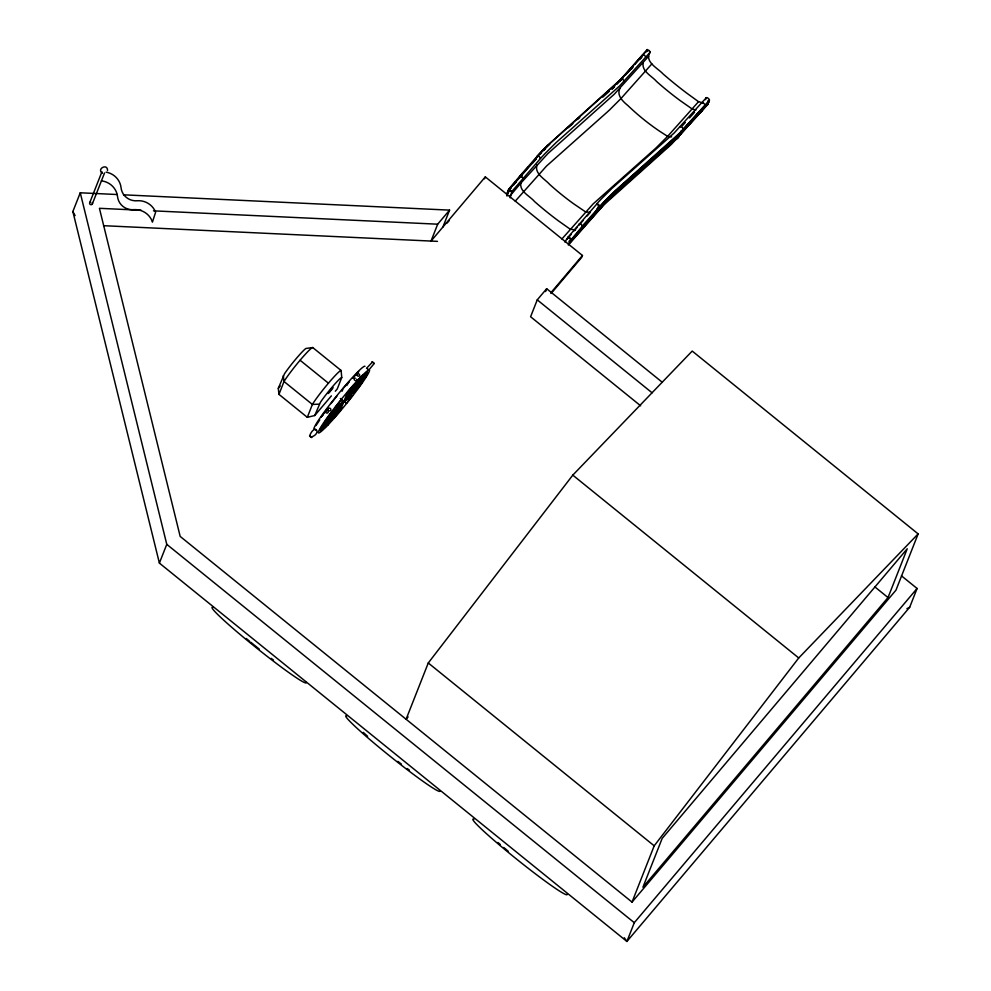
<?xml version="1.0" encoding="UTF-8"?>
<svg xmlns="http://www.w3.org/2000/svg" width="991" height="991" viewBox="0 0 991 991"><rect width="100%" height="100%" fill="white"/><g stroke="black" fill="none" stroke-linecap="round" stroke-linejoin="round"><path stroke-width="1.49" d="M506.81 194.521L508.978 190.953M620.8 79.788L647.16 49.575L649.241 50.591L650.282 52.102L619.635 85.92L556.174 142.531L545.273 153.332A63.288 5.252 -51 0 0 540.467 158.498L511.839 191.511L510.154 197.841M650.282 52.102C643.791 61.715 658.024 68.268 662.991 73.891A115.055 29.222 40.2 0 0 686.825 93.179L698.544 101.689L703.053 102.977M648.61 56.314L614.222 94.256L547.862 153.593L520.82 183.137C519.433 191.659 529.999 196.082 534.521 201.507A114.845 35.713 40.5 0 0 558.354 220.807L570.184 229.181L575.498 229.999M643.246 62.668C641.239 71.302 652.004 76.059 656.575 81.473A114.572 39.083 40.7 0 0 680.408 100.76L692.3 109.072L695.917 109.989M901.451 575.833L917.084 588.481L909.688 607.248L626.907 941.45L159.39 563.099L72.863 211.541L80.259 192.787L117.334 194.533M89.735 202.709L101.937 171.753M92.349 203.911L104.551 172.942M159.39 563.099L166.773 544.344L80.259 192.787M331.39 395.855L314.742 415.526L307.309 417.322L278.954 394.368L278.298 388.336L284.516 373.756A19.51 1.623 -51 0 1 296.222 358.581A19.51 1.623 -51 0 1 305.922 348.46L312.747 347.556L341.115 370.498L341.759 377.521L337.274 388.906L335.317 391.222M278.954 394.368L284.021 381.51A23.957 1.994 -51 0 1 300.075 360.241A23.957 1.994 -51 0 1 312.747 347.556M307.309 417.322L312.376 404.452A23.957 1.994 -51 0 1 328.43 383.195A23.957 1.994 -51 0 1 341.115 370.498M314.742 415.526L320.415 402.296A18.953 1.573 -51 0 1 331.787 387.543A18.953 1.573 -51 0 1 341.226 377.707L341.759 377.521M342.081 391.234L343.183 388.435L349.142 381.56L346.776 385.536M340.26 410.757L343.567 402.358L334.301 417.632L340.26 410.757L338.03 408.961M123.516 194.818L449.567 210.129L437.675 224.189L431.023 241.073L485.33 176.881L582.448 255.48L581.705 257.35L551.12 293.485M442.915 227.013L449.567 210.129M484.599 178.764L485.33 176.881M507.033 193.245L508.16 193.53L507.404 192.304L508.68 192.093L508.16 190.396L515.531 181.675M662.124 382.154L546.673 288.728L537.246 299.864L530.594 316.748L640.657 405.815M545.57 291.54L546.673 288.728M568.326 245.012C570.333 242.584 567.595 240.801 570.308 240.677C570.977 237.332 568.239 234.334 565.093 242.299M647.16 49.575L647.866 51.136M141.131 210.265L99.422 208.308L180.176 536.416L632.035 902.095L895.963 590.165L918.137 533.901L692.201 351.062L572.798 475.135L428.273 662.979L406.099 719.255L408.106 716.889M705.629 99.67C705.121 95.012 710.535 99.534 709.16 100.252M580.317 229.838L608.375 199.773L674.648 140.524L703.09 109.543L708.156 102.692M601.19 206.066L612.772 194.509L676.556 137.576L704.019 107.635L708.85 101.937L708.218 100.512M632.035 902.095L654.196 845.818L798.734 657.974L918.137 533.901M917.084 588.481L634.29 922.695L626.907 941.45L624.268 937.759M888.023 597.561L907.236 548.791L662.149 838.436L642.936 887.205L888.023 597.561L874.805 586.858M537.097 164.692C533.914 173.499 544.877 179.024 549.633 184.376A116.108 47.729 41.1 0 0 573.467 203.663L585.495 211.839L590.041 212.446M619.895 88.484C616.328 95.247 623.104 101.701 627.86 105.517A117.842 56.983 41.6 0 0 659.61 131.208L667.612 136.362L671.625 136.845M315.98 425.597L319.783 419.911M707.078 103.584L707.896 104.34L706.187 105.826M352.771 378.265L358.73 371.526M357.974 388.361L362.471 382.006L345.376 400.079L357.974 388.361L355.744 386.564M330.845 390.776C338.699 380.098 322.558 399.472 330.214 391.544M330.932 403.585L336.965 395.954M343.691 401.219L341.424 399.559L335.379 407.19L343.691 401.219L340.347 398.506M346.478 403.25L352.511 395.607L344.211 401.59L346.478 403.25L344.249 401.442M309.564 435.904C315.088 422.228 322.335 433.81 310.889 437.155C308.3 435.198 310.864 436.127 311.769 437.638M366.534 368.305L372.529 361.95L374.214 363.499L368.763 370.089L368.194 369.432M598.019 206.958L599.481 207.032A62.111 5.153 -51 0 1 604.176 201.966L614.94 191.313L676.68 136.374L709.581 100.091M278.298 388.336L280.23 386.056M447.102 223.062L449.084 220.733M520.213 175.63L523.124 178.169L520.238 175.605L508.569 189.355L509.399 190.718L508.16 190.396M507.949 190.916L536.032 159.018M507.404 192.304L511.331 187.658M513.288 185.342L516.237 181.873M510.167 195.735L520.82 183.137M515.246 201.148L546.475 166.104L606.566 112.652A117.471 9.749 -51 0 0 609.626 109.865L620.923 98.58L651.855 63.907M561.934 238.942L593.163 203.886L653.255 150.434A117.471 9.749 -51 0 0 656.315 147.647L667.612 136.362L698.544 101.689M568.227 236.948L596.929 203.873L598.626 204.456L599.766 206.487L581.94 226.406M567.186 239.079L571.175 234.371M574.161 230.829L577.158 227.298M570.989 239.872L582.423 226.159L581.147 224.288L579.301 223.632M570.581 240.912L600.174 206.896M570.407 241.346L607.186 199.55L675.267 138.517L709.011 101.503M569.813 242.845L607.892 199.86L677.311 137.501A73.532 6.107 -51 0 0 680.544 134.169L708.454 102.928M569.453 243.761L603.692 205.013L671.427 144.327L707.896 104.34M702.062 102.754L703.944 103.349L705.183 105.281L680.743 132.1L615.473 190.52L604.572 201.322A63.288 5.252 -51 0 0 599.766 206.487L596.644 203.973A63.288 5.252 -51 0 1 601.45 198.795L612.351 187.993L674.066 133.091L706.459 97.564M550.872 292.779L582.448 255.48M540.467 158.498L539.327 156.467L537.618 155.884L519.792 176.076L520.448 176.856M528.215 167.12L519.222 177.315L519.779 177.662M532.217 162.586L537.754 156.38M532.142 163.465L536.416 158.684M520.139 177.352L522.071 175.147M579.14 225.007L583.092 220.522M587.044 216.038L590.017 212.669M619.771 80.345L642.763 54.765L644.645 55.36L645.884 57.292M622.559 77.917L619.796 81.473M627.65 72.293L632.729 66.682M634.76 64.44L641.871 56.574M623.116 77.608L616.997 84.235M625.16 75.341L630.288 69.68M639.505 59.485L641.784 57.428M631.044 69.37L633.038 67.165M682.242 125.882L685.326 122.475M689.439 117.929L694.58 112.256M539.203 154.807L540.64 153.295M543.638 149.245L542.151 150.805A63.288 5.252 -51 0 0 537.345 155.983L537.618 155.884M540.095 154.187L541.47 152.738M323.054 415.018L320.973 417.186L327.575 408.887M545.087 147.746L541.755 151.45A62.111 5.153 -51 0 0 537.06 156.516L537.518 157.049M542.04 151.821L549.807 144.129M620.18 79.676L614.259 85.858M619.251 80.643L548.754 144.352M544.654 148.439L547.887 144.921M546.053 147.015L613.912 85.92M544.133 150.013L545.422 148.737M614.693 86.205L611.955 88.856M614.048 87.208L612.165 89.041M609.366 91.259L602.776 97.106M568.227 127.74L572.835 123.664M577.443 119.577L579.747 117.533M374.214 363.499L371.984 361.703M700.303 112.776L702.21 110.497M906.951 608.635L909.688 607.248M578.063 233.046L580.107 231.176L579.289 230.407M675.193 139.917C676.593 139.186 680.198 137.328 678.377 135.73M592.891 215.592L596.359 212.743L595.455 211.628M620.911 78.921L622.98 79.305L624.033 81.448M680.21 126.91L682.279 127.306L683.332 129.437M319.226 404.142L312.376 404.452L284.021 381.51L283.277 375.688M597.065 208.655L598.291 209.212M153.481 210.848L437.675 224.189M103.584 225.688L437.465 241.37M101.404 180.907L102.593 181.043A17.85 17.194 21.5 0 1 117.173 194.471L117.892 198.559A14.543 14.01 21.5 0 0 131.667 209.696L135.891 209.621A17.85 17.194 21.5 0 1 152.119 221.117L152.428 222.108L155.624 212.21A17.85 17.194 21.5 0 0 139.409 200.715L135.172 200.801A14.543 14.01 21.5 0 1 121.398 189.653L120.691 185.565A17.85 17.194 21.5 0 0 106.099 172.137M596.198 210.823L597.09 211.405M707.958 101.342L708.85 101.937M102.531 173.264C95.991 169.127 107.685 162.772 107.548 170.563M680.544 134.169L679.789 133.314M367.079 368.541L367.921 369.197M597.499 210.662L596.607 209.497M568.016 236.973L571.138 239.5M511.69 191.882L508.717 188.984L511.839 191.511M537.246 299.864L652.09 392.808M572.798 475.135L798.734 657.974M300.075 360.241L328.43 383.195M340.854 400.191L343.072 401.987M428.273 662.979L654.196 845.818M166.773 544.344L634.29 922.695M646.628 51.705L646.59 50.987L642.527 55.236M315.757 430.094L314.989 429.227M598.638 208.581L598.019 207.751M681.932 131.803L681.288 130.639M72.863 211.541L75.093 215.604M506.872 195.277L507.033 196.094M92.2 202.523A1.437 1.387 21.5 0 1 91.779 204.518A1.437 1.387 21.5 0 1 89.76 203.886A1.437 1.387 21.5 0 1 90.528 202.003M314.011 429.301A40.52 3.369 -51 0 1 336.779 395.805A40.52 3.369 -51 0 1 364.973 366.286M357.813 387.902A1.437 1.325 50.2 0 1 357.119 388.633M326.757 424.743A1.437 1.14 32.8 0 1 326.547 425.288M356.748 379.157A1.437 1.14 32.8 0 1 355.93 380.631A1.437 1.14 32.8 0 1 354.183 379.442A1.437 1.14 32.8 0 1 355.298 378.178M328.219 409.94A1.437 1.325 50.2 0 1 329.297 408.119A1.437 1.325 50.2 0 1 330.845 409.803A1.437 1.325 50.2 0 1 328.975 410.757M567.1 894.179A60.352 3.853 38.7 0 1 515.58 858.305A60.352 3.853 38.7 0 1 473.958 819.21M508.234 851.232A47.444 3.023 38.7 0 1 503.725 847.454M500.257 844.493A47.444 3.023 38.7 0 1 497.953 842.499M439.967 790.83A60.352 3.853 38.7 0 1 388.46 754.956A60.352 3.853 38.7 0 1 346.825 715.861M409.419 770.18A47.444 3.023 38.7 0 1 407.202 768.52M401.454 764.148A47.444 3.023 38.7 0 1 397.862 761.361M367.624 736.325A47.444 3.023 38.7 0 1 363.276 732.361M306.244 682.39A60.352 3.853 38.7 0 1 254.737 646.516A60.352 3.853 38.7 0 1 213.102 607.421M273.479 660.08A47.444 3.023 38.7 0 1 271.212 658.371M259.32 649.13A47.444 3.023 38.7 0 1 250.884 642.317M249.707 641.363A47.444 3.023 38.7 0 1 246.226 638.477M347.63 392.04L344.323 400.451L353.601 385.165L347.63 392.04M322.186 425.833L320.427 429.202L341.734 403.894L322.186 425.833M346.342 398.568L365.716 376.976L367.463 373.607L346.342 398.568M342.428 403.647L329 423.405L324.714 427.678L342.428 403.647M358.903 379.392L345.475 399.162L363.189 375.131L358.903 379.392M329.929 414.436L325.42 420.791L342.527 402.73L329.929 414.436M341.684 404.328L321.741 430.156L320.279 430.676L341.684 404.328M366.162 372.653L346.206 398.481L367.624 372.133L366.162 372.653M327.848 425.089A40.52 3.369 -51 0 0 369.259 371.489A40.52 3.369 -51 0 0 334.723 407.635A40.52 3.369 -51 0 0 327.848 425.089M357.107 375.23A1.437 1.14 32.8 0 0 359.436 375.911A1.437 1.14 32.8 0 0 358.494 373.818A1.437 1.14 32.8 0 0 357.107 375.23M325.519 411.76A1.437 1.325 50.2 0 0 327.724 412.851A1.437 1.325 50.2 0 0 327.402 410.447A1.437 1.325 50.2 0 0 325.519 411.76"/></g></svg>
